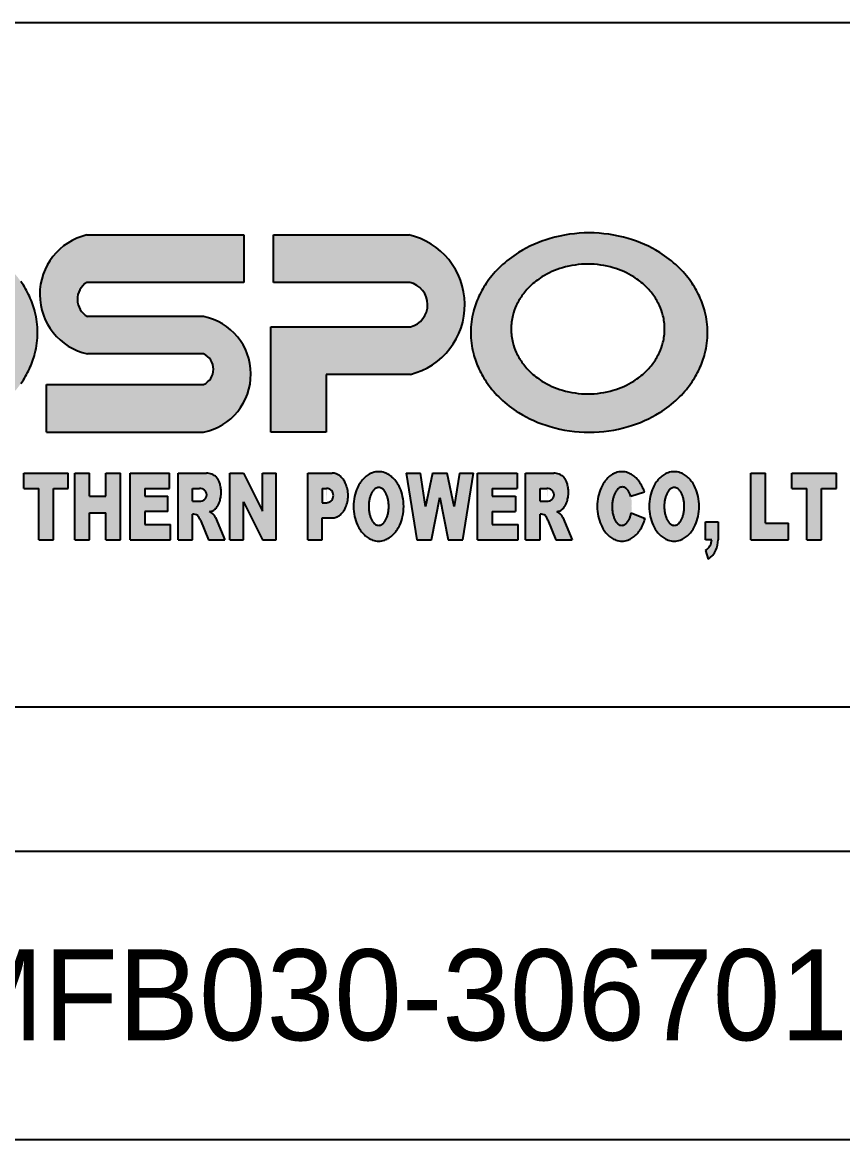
# Model space of a CAD drawing. Header units: millimetres. Extents: x 0 to 600, y 0 to 297.
# Drawn here: x 554.46 to 569.8, y 112.72 to 133.61 of the extents above; entities that cross this region are included whole.
import ezdxf

# ---------------------------------------------------------------- set-up
doc = ezdxf.new("R2010")
doc.units = ezdxf.units.MM
doc.layers.add('0_Title Block', color=7, linetype='Continuous')
doc.styles.get("Standard").update_dxf_attribs({"font": 'pnid.shx', "bigfont": 'kosdichs.shx'})

# ---------------------------------------------------------------- blocks, each defined once
blk = doc.blocks.new('SIEMENS AG TEMPLATE(600X297)')
h = blk.add_hatch(color=0)
h.dxf.hatch_style = 1
edge = h.paths.add_edge_path()
edge.add_ellipse((552.5331819507028, 127.8102340653609), major_axis=(-2.21421269825376, 0), ratio=0.841115863022123, start_angle=0, end_angle=360)
edge = h.paths.add_edge_path(flags=16)
edge.add_ellipse((552.5087797562574, 127.8764724636351), major_axis=(-1.435932868029454, 0), ratio=0.8448573014686536, start_angle=0, end_angle=360)
edge = h.paths.add_edge_path()
edge.add_ellipse((565.0629273930426, 127.8102340653609), major_axis=(-2.21421269825376, 0), ratio=0.841115863022123, start_angle=0, end_angle=360)
edge = h.paths.add_edge_path(flags=16)
edge.add_ellipse((565.0385251985972, 127.8764724636349), major_axis=(-1.435932868029454, 0), ratio=0.8448573014686538, start_angle=0, end_angle=360)
h = blk.add_hatch(color=0)
h.dxf.hatch_style = 1
h.paths.add_polyline_path([(555.667050014421, 129.6336245397169, 0.3496945413408393), (554.78778692171, 128.5175684212227, 0.3518776158636577), (555.6879955078948, 127.4094054724983), (557.8517926009263, 127.4098127417835, -0.6426800736792556), (557.8517927526955, 126.8374232393746), (554.9133806891059, 126.8374232393746), (554.9133806891059, 125.9478245714079), (557.8517926013155, 125.9478246408528, 0.3582653824343525), (558.7355624500851, 127.0387007457557, 0.3575066435234025), (557.8517926008371, 128.108790775776), (555.6805083877207, 128.1087907757758, -0.5729572859767973), (555.6670493876172, 128.746269006429), (558.6054619261504, 128.746269006429), (558.6054619261504, 129.6336245397167)])
h = blk.add_hatch(color=0)
h.dxf.hatch_style = 1
h.paths.add_polyline_path([(559.1572547547676, 129.6358676050488), (559.1572547547676, 128.746269006429), (561.7098602195638, 128.746269006429, -0.7909739471261575), (561.718831812248, 127.9181304655656), (559.1123931546681, 127.9181304655656), (559.1123931546681, 125.9478246407548), (560.1442019175665, 125.9478246407548), (560.1442019175665, 127.0280832544399), (561.718831812248, 127.0280832544399, 0.7930416860825283), (561.6872598893351, 129.6358676050488)])
h = blk.add_hatch(color=0)
h.dxf.hatch_style = 1
h.paths.add_polyline_path([(554.4871992200005, 125.1833889269001), (554.4871992200005, 124.8971741483224), (554.769825098534, 124.8971741483224), (554.769825098534, 123.9384892238388), (555.0434787063932, 123.9384892238388), (555.0434787063932, 124.8971741483224), (555.3216184804314, 124.8971741483224), (555.3216184804314, 125.1833889269001)])
h = blk.add_hatch(color=0)
h.dxf.hatch_style = 1
h.paths.add_polyline_path([(556.2995936660191, 125.1833889269001), (556.025940037598, 125.1833889269001), (556.025940037598, 124.7513750840001), (555.7163974087289, 124.7513750840001), (555.7163974087289, 125.1833889269001), (555.4427437803079, 125.1833889269001), (555.4427437803079, 123.9384892238388), (555.7163974087289, 123.9384892238388), (555.7163974087289, 124.4395893926028), (556.025940037598, 124.4395893926028), (556.025940037598, 123.9384892238388), (556.2995936660191, 123.9384892238388)])
h = blk.add_hatch(color=0)
h.dxf.hatch_style = 1
h.paths.add_polyline_path([(557.1833600833706, 124.465608917928), (557.1833600833706, 124.7513750840001), (556.7526920779874, 124.7513750840001), (556.7526920779874, 124.8971741483224), (557.2147629587635, 124.8971741483224), (557.2147629587635, 125.1833889269001), (556.4790384495664, 125.1833889269001), (556.4790384495664, 123.9384892238388), (557.2327074589884, 123.9384892238388), (557.2327074589884, 124.2242553899109), (556.7526920779874, 124.2242553899109), (556.7526920779874, 124.465608917928)])
h = blk.add_hatch(color=0)
h.dxf.hatch_style = 1
edge = h.paths.add_edge_path()
edge.add_ellipse((557.9594596433053, 124.8244990415749), major_axis=(0, -0.3588898853252687), ratio=0.6132967604338874, start_angle=0, end_angle=142.3029252147993)
edge.add_arc((557.9353258781666, 124.9466438261077), 0.2266766602936847, 45.55459362489043, 71.38991777241166)
edge.add_arc((557.8583065024959, 124.7119098269304), 0.4737197236715838, 71.62184163688094, 84.42515641064037)
edge.add_line((557.9043264426, 125.1833889269001), (557.3762633860151, 125.1833889269001))
edge.add_line((557.3762633860151, 125.1833889269001), (557.3762633860151, 123.9384892238388))
edge.add_line((557.3762633860151, 123.9384892238388), (557.645430889379, 123.9384892238388))
edge.add_line((557.645430889379, 123.9384892238388), (557.645430889379, 124.4149159431158))
edge.add_arc((557.662248193792, 124.2785162551952), 0.1374325165039212, 53.43283243331689, 97.02877050566372, ccw=False)
edge.add_arc((557.4611061202158, 124.1722474284547), 0.356422268533309, 21.17067207494631, 37.4337428879935, ccw=False)
edge.add_line((557.7934730162306, 124.3009683666889), (557.9415152404144, 123.938489223839))
edge.add_line((557.9415152404144, 123.9384892238388), (558.251057872867, 123.9384892238388))
edge.add_line((558.251057872867, 123.9384892238388), (558.0760988947623, 124.3516615798253))
edge.add_arc((557.8562034272054, 124.24324277404), 0.2451706632128834, 26.24546468971988, 65.09211921605352)
edge = h.paths.add_edge_path(flags=16)
edge.add_ellipse((557.7755284879677, 124.776721854121), major_axis=(0.1345884339938343, -1.044300745300047e-08), ratio=0.8949688630835257, start_angle=269.9999999891105, end_angle=450.000004967423, ccw=False)
edge.add_line((557.7755284785962, 124.6562693963654), (557.6454308893808, 124.6562693963654))
edge.add_line((557.645430889379, 124.6562693963654), (557.645430889379, 124.8971743118766))
edge.add_line((557.645430889379, 124.8971743118766), (557.7755284856448, 124.8971743118766))
h = blk.add_hatch(color=0)
h.dxf.hatch_style = 1
h.paths.add_polyline_path([(558.9508932021909, 123.9384892238388), (559.2066023303869, 123.9384892238388), (559.2066023303869, 125.1833889269001), (558.9508932021909, 125.1833889269001), (558.9508932021909, 124.4709922679954), (558.6009754478182, 125.1833889269001), (558.3452663196204, 125.1833889269001), (558.3452663196204, 123.9384892238388), (558.6009754478182, 123.9384892238388), (558.6009754478182, 124.6432594701487)])
h = blk.add_hatch(color=0)
h.dxf.hatch_style = 1
edge = h.paths.add_edge_path()
edge.add_line((559.7987705798405, 123.9384892238388), (560.0679380832062, 123.9384892238388))
edge.add_line((560.0679380832062, 123.9384892238388), (560.0679380832062, 124.3440349289081))
edge.add_line((560.0679380832062, 124.3440349289083), (560.2563553355612, 124.3440349289083))
edge.add_ellipse((560.2563553355612, 124.7637119279043), major_axis=(0, 0.4196769989959463), ratio=0.7076496235579668, start_angle=180, end_angle=360)
edge.add_line((560.2563553355612, 125.1833889269001), (559.7987705798405, 125.1833889269001))
edge.add_line((559.7987705798405, 125.1833889269001), (559.7987705798405, 123.9384892238388))
edge = h.paths.add_edge_path(flags=16)
edge.add_line((560.0679380645142, 124.6298012740488), (560.0679380645142, 124.897174327391))
edge.add_line((560.0679380645142, 124.897174327391), (560.1639035869794, 124.897174327391))
edge.add_ellipse((560.148688315523, 124.7634878007198), major_axis=(0, 0.1336865266710987), ratio=0.9731775049329179, start_angle=180, end_angle=360, ccw=False)
edge.add_line((560.148688315523, 124.6298012740488), (560.0679380645142, 124.6298012740488))
h = blk.add_hatch(color=0)
h.dxf.hatch_style = 1
edge = h.paths.add_edge_path()
edge.add_ellipse((561.1256310440876, 124.5607149779987), major_axis=(4.177754007248472e-08, -0.6487906575035501), ratio=0.7225752206046496, start_angle=0, end_angle=360)
edge = h.paths.add_edge_path(flags=16)
edge.add_ellipse((561.1271734752754, 124.5606072877454), major_axis=(-0.0002034551817701698, -0.3547454654001653), ratio=0.5291586334321817, start_angle=0, end_angle=359.9999999999999)
h = blk.add_hatch(color=0)
h.dxf.hatch_style = 1
h.paths.add_polyline_path([(561.839957199978, 123.9384892238388), (562.113610828399, 123.9384892238388), (562.2706252053613, 124.7253555586747), (562.4276395823235, 123.9384892238388), (562.7012932107446, 123.9384892238388), (562.8986827132121, 125.1833889269001), (562.6384874599589, 125.1833889269001), (562.5353065836698, 124.5607147691169), (562.4096950821004, 125.1833889269001), (562.1315553286222, 125.1833889269001), (562.0014577019974, 124.5607147691169), (561.907249075819, 125.1833889269001), (561.6380815724551, 125.1833889269001)])
h = blk.add_hatch(color=0)
h.dxf.hatch_style = 1
h.paths.add_polyline_path([(563.7331018502755, 123.9384892238388), (563.7331018502755, 124.2242553899109), (563.2486003442191, 124.2242553899109), (563.2486003442191, 124.465608917928), (563.6837544746577, 124.465608917928), (563.6837544746577, 124.7513750840001), (563.2486003442191, 124.7513750840001), (563.2486003442191, 124.8971741483224), (563.7151573500505, 124.8971741483224), (563.7151573500505, 125.1833889269001), (562.9749467157981, 125.1833889269001), (562.9749467157981, 123.9384892238388)])
h = blk.add_hatch(color=0)
h.dxf.hatch_style = 1
edge = h.paths.add_edge_path()
edge.add_line((563.8721715214033, 123.9384892238388), (564.1458251367403, 123.9384892238388))
edge.add_line((564.1458251367385, 123.9384892238388), (564.1458251367385, 124.4149159431158))
edge.add_arc((564.1626424411515, 124.2785162551952), 0.13743251650381, 53.43283243320161, 97.02877050570447, ccw=False)
edge.add_arc((563.9657870823739, 124.1912775324176), 0.3416799683528626, 18.72545901623738, 35.33627503233282, ccw=False)
edge.add_line((564.2893811516187, 124.3009683666908), (564.4374233758026, 123.9384892238388))
edge.add_line((564.4374233758026, 123.9384892238388), (564.7469660082552, 123.9384892238388))
edge.add_line((564.7469660082552, 123.9384892238388), (564.5720070301486, 124.3516615798264))
edge.add_arc((564.3521115625936, 124.24324277404), 0.2451706632128831, 26.24546469004952, 65.09211921605352)
edge.add_ellipse((564.4553677786935, 124.8244990415749), major_axis=(0, -0.3588898853252687), ratio=0.6132967604338874, start_angle=0, end_angle=142.3029252147993)
edge.add_arc((564.4312340135548, 124.9466438261077), 0.2266766602936848, 45.554593624799, 71.38991777236909)
edge.add_arc((564.3542146378841, 124.7119098269304), 0.4737197236715848, 71.62184163686055, 84.42515641065062)
edge.add_line((564.4002345779882, 125.1833889269001), (563.8721715214033, 125.1833889269001))
edge.add_line((563.8721715214033, 125.1833889269001), (563.8721715214033, 123.9384892238388))
edge = h.paths.add_edge_path(flags=16)
edge.add_line((564.1458251367385, 124.8971743118766), (564.287176730757, 124.8971743118766))
edge.add_ellipse((564.2714366233558, 124.776721854121), major_axis=(0.1345884339938343, -1.044300745300047e-08), ratio=0.8949688630835257, start_angle=269.9999999891105, end_angle=450.000004967423, ccw=False)
edge.add_line((564.2714366139844, 124.6562693963654), (564.1458251367403, 124.6562693963654))
edge.add_line((564.1458251367385, 124.6562693963654), (564.1458251367385, 124.8971743118766))
h = blk.add_hatch(color=0)
h.dxf.hatch_style = 1
edge = h.paths.add_edge_path()
edge.add_ellipse((565.6755933668683, 124.5607149478114), major_axis=(0, 0.6486936831086751), ratio=0.7123663386764326, start_angle=294.3227462948587, end_angle=609.5000119400921)
edge.add_line((566.1084366854611, 124.3335377584333), (565.850774842369, 124.4413740112827))
edge.add_ellipse((565.6778365686187, 124.5647524771844), major_axis=(0.006729187584198881, 0.3588900044861243), ratio=0.5180064826657497, start_angle=301.0363272746398, end_angle=610.4502495761515, ccw=False)
edge.add_line((565.8405989732346, 124.7468027600689), (566.0966841687696, 124.8278964053216))
h = blk.add_hatch(color=0)
h.dxf.hatch_style = 1
edge = h.paths.add_edge_path()
edge.add_ellipse((566.6525362645625, 124.5607149779987), major_axis=(4.177754007248472e-08, -0.6487906575035501), ratio=0.7225752206046496, start_angle=0, end_angle=360)
edge = h.paths.add_edge_path(flags=16)
edge.add_ellipse((566.6540786957485, 124.5606072877454), major_axis=(-0.0002034551817701698, -0.3547454654001653), ratio=0.5291586334321817, start_angle=0, end_angle=359.9999999999999)
h = blk.add_hatch(color=0)
h.dxf.hatch_style = 1
h.paths.add_polyline_path([(568.7934501097789, 123.9384892238388), (568.7934501097789, 124.2484804652138), (568.3582959793384, 124.2484804652138), (568.3582959793384, 125.1833889269001), (568.0891284759746, 125.1833889269001), (568.0891284759746, 123.9384892238388)])
h = blk.add_hatch(color=0)
h.dxf.hatch_style = 1
h.paths.add_polyline_path([(569.4080491733002, 124.8971741483224), (569.6906750518338, 124.8971741483224), (569.6906750518338, 125.1833889269001), (568.8562557914029, 125.1833889269001), (568.8562557914029, 124.8971741483224), (569.1343955448792, 124.8971741483224), (569.1343955448792, 123.9384892238388), (569.4080491733002, 123.9384892238388)])
h = blk.add_hatch(color=0)
h.dxf.hatch_style = 1
h.paths.add_polyline_path([(567.2367649022381, 123.9384894341229), (567.3556472162254, 123.9384894341229, -0.2520840447140835), (567.2367649022381, 123.734819356577), (567.2905984029112, 123.5755619170861, 0.126842315807427), (567.4341544047056, 123.7402027066444, 0.09120276883106768), (567.4745295302109, 123.9384892238388), (567.4745295302109, 124.2749488133286), (567.2367649022381, 124.2749488133286)])
at = {"color": 0}
for p, q in [((509.3414203689408, 133.6084668209623), (594.4513364256491, 133.6084668209623)), ((555.667050014421, 129.6336245397169), (558.6054619261504, 129.6336245397167)), ((558.6054619261504, 129.6358676050488), (558.6054619261504, 128.746269006429)), ((559.1572547547676, 128.746269006429), (559.1572547547676, 129.6358676050488)), ((559.1572547547676, 129.6358676050488), (561.6872598893351, 129.6358676050488)), ((558.6054619261504, 128.746269006429), (555.6670493876172, 128.746269006429)), ((561.7098602195638, 128.746269006429), (559.1572547547676, 128.746269006429)), ((557.8517926008371, 128.108790775776), (555.6805080736958, 128.1087907757758)), ((559.1123931546681, 125.9478246407548), (559.1123931546681, 127.9181304655656)), ((559.1123931546681, 127.9181304655656), (561.718831812248, 127.9181304655656)), ((557.8517926009263, 127.4098127417835), (555.6805083877189, 127.4094040632747)), ((561.718831812248, 127.0280832544399), (560.1442019175665, 127.0280832544399)), ((560.1442019175665, 127.0280832544399), (560.1442019175665, 125.9478246407548)), ((554.9133806891059, 125.9478246407548), (554.9133806891059, 126.8374232393746)), ((554.9133806891059, 126.8374232393746), (557.8517927526955, 126.8374232393746)), ((554.9133806891059, 125.9478245714079), (557.8517926013155, 125.9478246408528)), ((560.1442019175665, 125.9478246407548), (559.1123931546681, 125.9478246407548)), ((554.4871992200005, 125.1833889269001), (555.3216184804314, 125.1833889269001)), ((554.4871992200005, 124.8971741483224), (554.4871992200005, 125.1833889269001)), ((555.3216184804314, 124.8971741483224), (555.3216184804314, 125.1833889269001)), ((555.4427437803079, 125.1833889269001), (555.7163974087289, 125.1833889269001)), ((555.4427437803079, 123.9384892238388), (555.4427437803079, 125.1833889269001)), ((555.7163974087289, 124.7513750840001), (555.7163974087289, 125.1833889269001)), ((556.025940037598, 125.1833889269001), (556.2995936660191, 125.1833889269001)), ((556.025940037598, 124.7513750840001), (556.025940037598, 125.1833889269001)), ((556.2995936660191, 123.9384892238388), (556.2995936660191, 125.1833889269001)), ((556.4790384495664, 125.1833889269001), (557.2147629587635, 125.1833889269001)), ((556.4790384495664, 123.9384892238388), (556.4790384495664, 125.1833889269001)), ((557.2147629587635, 124.8971741483224), (557.2147629587635, 125.1833889269001)), ((557.3762633860151, 125.1833889269001), (557.9043264426, 125.1833889269001)), ((557.3762633860151, 123.9384892238388), (557.3762633860151, 125.1833889269001)), ((558.3452663196204, 125.1833889269001), (558.6009754478182, 125.1833889269001)), ((558.3452663196204, 123.9384892238388), (558.3452663196204, 125.1833889269001)), ((558.6009754478182, 125.1833889269001), (558.9508932021909, 124.4709922679954)), ((558.9508932021909, 125.1833889269001), (559.2066023303869, 125.1833889269001)), ((558.9508932021909, 124.4709922679954), (558.9508932021909, 125.1833889269001)), ((559.2066023303869, 123.9384892238388), (559.2066023303869, 125.1833889269001)), ((559.7987705798405, 125.1833889269001), (560.2563553355612, 125.1833889269001)), ((559.7987705798405, 123.9384892238388), (559.7987705798405, 125.1833889269001)), ((561.6380815724551, 125.1833889269001), (561.907249075819, 125.1833889269001)), ((561.6380815724551, 125.1833889269001), (561.839957199978, 123.9384892238388)), ((562.0014577019974, 124.5607147691169), (561.907249075819, 125.1833889269001)), ((562.1315553286222, 125.1833889269001), (562.0014577019974, 124.5607147691169)), ((562.1315553286222, 125.1833889269001), (562.4096950820986, 125.1833889269001)), ((562.5353065836698, 124.5607147691169), (562.4096950821004, 125.1833889269001)), ((562.6384874599589, 125.1833889269001), (562.5353065836698, 124.5607147691169)), ((562.6384874599589, 125.1833889269001), (562.8986827132121, 125.1833889269001)), ((562.7012932107446, 123.9384892238388), (562.8986827132121, 125.1833889269001)), ((562.9749467157981, 125.1833889269001), (563.7151573500505, 125.1833889269001)), ((562.9749467157981, 123.9384892238388), (562.9749467157981, 125.1833889269001)), ((563.7151573500505, 125.1833889269001), (563.7151573500505, 124.8971741483224)), ((563.8721715214033, 123.9384892238388), (563.8721715214033, 125.1833889269001)), ((563.8721715214033, 125.1833889269001), (564.4002345779882, 125.1833889269001)), ((568.0891284759746, 123.9384892238388), (568.0891284759746, 125.1833889269001)), ((568.0891284759746, 125.1833889269001), (568.3582959793384, 125.1833889269001)), ((568.3582959793384, 124.2484804652138), (568.3582959793384, 125.1833889269001)), ((568.8562557914029, 125.1833889269001), (569.6906750518338, 125.1833889269001)), ((568.8562557914029, 124.8971741483224), (568.8562557914029, 125.1833889269001)), ((569.6906750518338, 124.8971741483224), (569.6906750518338, 125.1833889269001)), ((554.4871992200005, 124.8971741483224), (554.769825098534, 124.8971741483224)), ((554.769825098534, 123.9384892238388), (554.769825098534, 124.8971741483224)), ((555.0434787063932, 123.9384892238388), (555.0434787063932, 124.8971741483224)), ((555.0434787063932, 124.8971741483224), (555.3216184804314, 124.8971741483224)), ((556.7526920779874, 124.8971741483224), (557.2147629587635, 124.8971741483224)), ((556.7526920779874, 124.8971741483224), (556.7526920779874, 124.7513750840001)), ((557.645430889379, 124.6562693963654), (557.645430889379, 124.8971743118766)), ((557.645430870687, 124.8971743118766), (557.7755284973136, 124.8971743118766)), ((560.0679380645142, 124.897174327391), (560.148688315523, 124.897174327391)), ((560.0679380645142, 124.897174327391), (560.0679380645142, 124.6298012740488)), ((563.2486003442191, 124.8971741483224), (563.2486003442191, 124.7513750840001)), ((563.2486003442191, 124.8971741483224), (563.7151573500505, 124.8971741483224)), ((564.1458251367385, 124.6562693963654), (564.1458251367385, 124.8971743118766)), ((564.1458251180466, 124.8971743118766), (564.2714366327018, 124.8971743118766)), ((568.8562557914029, 124.8971741483224), (569.1343955448792, 124.8971741483224)), ((569.1343955448792, 123.9384892238388), (569.1343955448792, 124.8971741483224)), ((569.4080491733002, 123.9384892238388), (569.4080491733002, 124.8971741483224)), ((569.4080491733002, 124.8971741483224), (569.6906750518338, 124.8971741483224)), ((555.7163974087289, 124.7513750840001), (556.025940037598, 124.7513750840001)), ((556.7526920779874, 124.7513750840001), (557.1833600833706, 124.7513750840001)), ((557.1833600833706, 124.465608917928), (557.1833600833706, 124.7513750840001)), ((562.113610828399, 123.9384892238388), (562.2706252053613, 124.7253555586747)), ((562.2706252053613, 124.7253555586747), (562.4276395823235, 123.9384892238388)), ((563.2486003442191, 124.7513750840001), (563.6837544746577, 124.7513750840001)), ((563.6837544746577, 124.7513750840001), (563.6837544746577, 124.465608917928)), ((566.0966841687696, 124.8278964053218), (565.8405989732346, 124.7468027600689)), ((557.6454308519951, 124.6562693963654), (557.7755284786217, 124.6562693963654)), ((557.7755284785959, 124.6562693963653), (557.7755286014367, 124.6562693963654)), ((558.6009754478182, 123.9384892238388), (558.6009754478182, 124.6432594701487)), ((558.6009754478182, 124.6432594701487), (558.9508932021909, 123.9384892238388)), ((560.0679380645142, 124.6298012740488), (560.148688315523, 124.6298012740488)), ((564.1458250993546, 124.6562693963654), (564.2714366140099, 124.6562693963654)), ((564.2714366139841, 124.6562693963653), (564.2714367368249, 124.6562693963654)), ((555.7163974087289, 123.9384892238388), (555.7163974087289, 124.4395893926028)), ((555.7163974087289, 124.4395893926028), (556.025940037598, 124.4395893926028)), ((556.025940037598, 123.9384892238388), (556.025940037598, 124.4395893926028)), ((557.1833600833706, 124.465608917928), (556.7526920779874, 124.465608917928)), ((556.7526920779874, 124.465608917928), (556.7526920779874, 124.2242553899109)), ((557.645430889379, 123.9384892238388), (557.645430889379, 124.4149159431161)), ((557.7934730162306, 124.3009683666878), (557.9415151430803, 123.9384894621608)), ((558.0760988947623, 124.351661579826), (558.2510577719495, 123.9384894621608)), ((560.0679380832062, 123.9384892238388), (560.0679380832062, 124.3440349289083)), ((560.0679380832062, 124.3440349289083), (560.2563553355612, 124.3440349289083)), ((563.2486003442191, 124.465608917928), (563.2486003442191, 124.2242553899109)), ((563.2486003442191, 124.465608917928), (563.6837544746577, 124.465608917928)), ((564.1458251367385, 123.9384892238388), (564.1458251367385, 124.4149159431161)), ((564.2893811516187, 124.3009683666878), (564.4374232784685, 123.9384894621608)), ((564.5720070301504, 124.351661579826), (564.7469659073377, 123.9384894621608)), ((565.850774842369, 124.4413740112825), (566.1084366854611, 124.3335377584333)), ((567.2367649022381, 124.2749488133286), (567.4745295302109, 124.2749488133286)), ((567.2367649022381, 123.9384894341229), (567.2367649022381, 124.2749488133286)), ((567.4745295302109, 124.2749488133286), (567.4745295302109, 123.9384894341229)), ((556.7526920779874, 124.2242553899109), (557.2327074589884, 124.2242553899109)), ((557.2327074589884, 123.9384892238388), (557.2327074589884, 124.2242553899109)), ((563.2486003442191, 124.2242553899109), (563.7331018502755, 124.2242553899109)), ((563.7331018502755, 123.9384892238388), (563.7331018502755, 124.2242553899109)), ((568.3582959793384, 124.2484804652138), (568.7934501097789, 124.2484804652138)), ((568.7934501097789, 123.9384892238388), (568.7934501097789, 124.2484804652138)), ((554.769825098534, 123.9384892238388), (555.0434787063932, 123.9384892238388)), ((555.4427437803079, 123.9384892238388), (555.7163974087289, 123.9384892238388)), ((556.025940037598, 123.9384892238388), (556.2995936660191, 123.9384892238388)), ((556.4790384495664, 123.9384892238388), (557.2327074589884, 123.9384892238388)), ((557.3762633860151, 123.9384892238388), (557.645430889379, 123.9384892238388)), ((557.9415152404144, 123.9384892238388), (558.251057872867, 123.9384892238388)), ((558.3452663196204, 123.9384892238388), (558.6009754478182, 123.9384892238388)), ((558.9508932021909, 123.9384892238388), (559.2066023303869, 123.9384892238388)), ((559.7987705798405, 123.9384892238388), (560.0679380832062, 123.9384892238388)), ((561.839957199978, 123.9384892238388), (562.113610828399, 123.9384892238388)), ((562.4276395823235, 123.9384892238388), (562.7012932107446, 123.9384892238388)), ((562.9749467157981, 123.9384892238388), (563.7331018502755, 123.9384892238388)), ((563.8721715214033, 123.9384892238388), (564.1458251367385, 123.9384892238388)), ((564.4374233758026, 123.9384892238388), (564.7469660082552, 123.9384892238388)), ((567.3556472162254, 123.9384894341229), (567.2367649022381, 123.9384894341229)), ((568.0891284759746, 123.9384892238388), (568.7934501097789, 123.9384892238388)), ((569.1343955448792, 123.9384892238388), (569.4080491733002, 123.9384892238388)), ((567.2367649022381, 123.734819356577), (567.2905984029112, 123.5755619170861)), ((509.3414203689408, 120.8151750946677), (594.4513364256491, 120.8151750946677)), ((509.3414203689408, 118.1151750946676), (594.4513364256491, 118.1151750946676)), ((509.3414203689408, 112.7236920988125), (594.4513364256491, 112.7236920988125))]:
    blk.add_line(p, q, dxfattribs=at)
for centre, radius, start, end in [((555.927728067118, 128.523871192006), 1.139958569384705, 103.218974136534, 180.3167869558766), ((561.397983276346, 128.3282820982456), 1.339201559297235, 283.8618686911224, 77.52540058972954), ((564.9986736509633, 127.2817178013422), 2.381735413854817, 106.231601781317, 121.7969707291063), ((565.0606953709929, 127.0773478728201), 2.5952965753124, 89.95076606702442, 106.2851133308893), ((565.0651593304174, 127.0773472181536), 2.595297233171981, 73.71497513655855, 90.04931589614915), ((565.1271804401996, 127.2817162181907), 2.381737137508513, 58.20313431318956, 73.76848675202082), ((564.8643155607367, 127.5032580908698), 2.122650549352839, 121.8654854909842, 133.4629001228784), ((565.2615378958974, 127.5032563615045), 2.122652726946127, 46.53722141180992, 58.13461996531463), ((565.0370910844266, 127.4136927240377), 1.675938720103827, 89.95101382524366, 106.4236470950532), ((565.0399592583739, 127.4136923072236), 1.675939138988126, 73.57644204645807, 90.0490688791765), ((564.7228423631005, 127.6533533942547), 1.916391214621512, 133.4797684673185, 144.658443965372), ((564.9973393710638, 127.5435606071846), 1.540131140847059, 106.3711464423394, 122.0280330429853), ((565.0797105815308, 127.5435596032955), 1.54013223537564, 57.97207242943778, 73.6289427732711), ((565.4030107995845, 127.6533519838542), 1.91639336170807, 35.34169359989706, 46.52035322823359), ((553.0019130283258, 127.7455954877803), 1.758095099916831, 24.97234259312266, 35.31470407534435), ((555.8606195364871, 128.4314746349236), 0.3695468831758457, 121.5877663820477, 240.83123183872), ((561.6163585526941, 128.3311381942808), 0.425530437104171, 283.9345290147809, 77.3068861794063), ((564.5941947433397, 127.7455964005537), 1.758093284536064, 144.6854336426807, 155.0278080165643), ((564.8217424900527, 127.7782191580547), 1.245436066931619, 133.7363444698239, 144.9006071587281), ((564.9115982362854, 127.6837174376605), 1.375837288018881, 122.0963123404499, 133.7192893979145), ((565.1654513146963, 127.6837163466426), 1.375838666374175, 46.28083220199397, 57.90379354038528), ((565.2553068782527, 127.7782182720724), 1.245437422564939, 35.09953000630308, 46.26377728764145), ((565.5316584706661, 127.7455954877806), 1.758095099916293, 24.9723425931201, 35.31470407534498), ((553.1010688241778, 127.7922241980414), 1.648523520055985, 14.34879697396198, 24.95816900454091), ((555.927728067117, 128.5238711920071), 1.139958569383684, 180.3167869559325, 257.4145997753011), ((564.4950421592529, 127.7922235117956), 1.648525292373152, 155.041988347476, 165.6505838153923), ((564.7403441035841, 127.8360736048643), 1.145573517561772, 144.9271229659547, 155.2239258109193), ((565.3367053006235, 127.8360730334221), 1.145574661691237, 24.77622393771868, 35.07301434413163), ((565.6308142665174, 127.7922241980413), 1.648523520056226, 14.3487969739629, 24.95816900454027), ((564.6777910914352, 127.8652320870614), 1.076558849950338, 155.2377761931246, 165.7738110780607), ((565.3992603384564, 127.865232515478), 1.076557735131628, 14.22557431094733, 24.76238000586823), ((553.1560176642553, 127.807211163201), 1.591574930798024, 7.376863701434467, 14.31633288718397), ((557.6410177987633, 127.0347247699217), 1.0945518727411, 0.2081282225169993, 78.89735821635044), ((564.4400928229279, 127.8072109828259), 1.59157608709365, 165.6830389377809, 172.6232975270216), ((564.6431878577506, 127.8745872948854), 1.040717895721231, 165.8048919571348, 172.6881781015814), ((565.433863259161, 127.8745874074203), 1.040717168052423, 7.311981843792328, 14.19448486665959), ((565.6857631065952, 127.807211163201), 1.591574930797908, 7.376863701433979, 14.31633288718399), ((553.1775723287958, 127.810142395388), 1.569822322494111, 0.003131344678529337, 7.371773786976572), ((564.4185370047657, 127.8101423899658), 1.569822312653613, 172.6283906022545, 179.9966540077928), ((564.6296263045224, 127.8764153122976), 1.027033975544794, 172.6930418582111, 179.9968116630026), ((564.6296263544157, 127.8765296170221), 1.027034025438196, 180.0031884512024, 187.3070453562329), ((565.4474240862463, 127.8764153156766), 1.027033981758296, 0.002975576624433025, 7.307121102519581), ((565.4474241270917, 127.8765296172013), 1.02703394133727, 352.6932538492235, 359.9965989666853), ((565.7073177711354, 127.810142395388), 1.569822322494339, 0.003131344679047555, 7.371773786976021), ((553.1560174637202, 127.8132569686238), 1.591575127888371, 345.683247484577, 352.623510873386), ((553.1775723937278, 127.8103257443299), 1.569822258248873, 352.6286044487708, 359.9964394276172), ((564.4185370840381, 127.8103257440412), 1.569822391926273, 180.0033461119447, 187.371697372093), ((564.440092202485, 127.8132570499254), 1.591575459655875, 187.3767888638139, 194.3166211905316), ((564.643187467255, 127.8783575712676), 1.040717500900374, 187.3119076022946, 194.1947708755886), ((564.677790063686, 127.8877124585643), 1.076557755326839, 194.2258547899291, 204.7621296321239), ((565.3992602985612, 127.887712490183), 1.076557798739821, 335.2379712204863, 345.7740181559072), ((565.4338631328244, 127.8783575205643), 1.040717292260714, 345.8050988764244, 352.6883896165193), ((565.6857629060601, 127.8132569686238), 1.591575127888371, 345.683247484577, 352.623510873386), ((565.7073178360672, 127.8103257443299), 1.569822258249328, 352.6286044487719, 359.9964394276162), ((553.1010687600468, 127.8282440584862), 1.648523622505986, 335.042184505781, 345.6507925240276), ((557.7211012621813, 127.123617955926), 0.314623078420857, 294.5438906733653, 65.456109308791), ((564.4950405279832, 127.8282440077701), 1.648523553111565, 194.3490794933769, 204.9579170058798), ((564.740344462071, 127.9168714898985), 1.145573911275766, 204.7759815828003, 215.0730617030643), ((565.3367075857755, 127.9168705787981), 1.145572028718723, 324.9273016435858, 335.2241206746892), ((565.6308142023865, 127.8282440584862), 1.648523622506095, 335.0421845057822, 345.6507925240281), ((564.8217430812169, 127.9747263210515), 1.245436873716905, 215.0995710059342, 226.2636341831899), ((565.2553092460159, 127.9747246163087), 1.245434302875161, 313.736502909367, 324.9007856478106), ((553.0019166461193, 127.874870542406), 1.758090922225576, 324.685612851183, 335.0280040006886), ((557.6301626090723, 127.030807218195), 1.105428024019957, 281.5657586396407, 0.4091353289715027), ((564.5941953103212, 127.8748719973787), 1.758093908170915, 204.9720989540898, 215.3147516953312), ((564.9115987385346, 128.0692280811786), 1.37583806193075, 226.280695088065, 237.9038303901718), ((565.165451163011, 128.0692285895981), 1.375838766185755, 302.0959211870971, 313.7194382884487), ((565.5316620884594, 127.8748705424059), 1.7580909222253, 324.6856128511829, 335.02800400069), ((564.7228432964816, 127.9671156154854), 1.916392493713882, 215.3417346386814, 226.5202101012801), ((564.9973401830487, 128.2093860932034), 1.540133084810396, 237.9721079697375, 253.6290607718929), ((565.0797094244571, 128.2093879366243), 1.54013508391376, 286.3708250398029, 302.0276530749617), ((565.403014535472, 127.967112901159), 1.91638842068049, 313.4799268263826, 324.6586229752659), ((564.8643163492054, 128.1172109767703), 2.122651770576095, 226.5370844322184, 238.1346567439177), ((565.0370912096005, 128.3392531624307), 1.675939684066404, 253.5765580435516, 270.0491764999411), ((565.0399592733469, 128.3392528712447), 1.675939385328011, 269.9511252488971, 286.4233288835313), ((565.2615376595709, 128.1172117808613), 2.122652879837269, 301.8650956507731, 313.4630487308722), ((564.9986749198729, 128.3387531250538), 2.381738474323344, 238.2031697358213, 253.768603887237), ((565.1271786316545, 128.338756032737), 2.381741623370868, 286.2312828367742, 301.7965923106434), ((565.060695565849, 128.5431217644506), 2.595298089209374, 253.7150902564863, 270.0494225524004), ((565.0651593536704, 128.5431213076118), 2.595297620719287, 269.9508765478337, 286.2847975629989), ((557.8583065024959, 124.7119098269304), 0.4737197236715713, 72.04744311913045, 84.4251564107125), ((557.9353258781666, 124.9466438261077), 0.2266766602936977, 45.55459362483089, 72.27936698712239), ((557.8717214859771, 124.932062240709), 0.2838153971931477, 36.94853500324863, 38.43061530476725), ((557.8315276916111, 124.9035902369583), 0.3330547200649092, 26.62077385289902, 36.70661535907868), ((560.2562963781472, 124.9717156913874), 0.2116732437235456, 79.6235208448817, 89.98404138861314), ((560.2544372301579, 124.9620241548537), 0.2215411566736017, 70.13536725087025, 79.60201681414385), ((560.2453426457184, 124.9383583342903), 0.2468896767350594, 56.554755485298, 70.01659002440725), ((560.2192708358821, 124.8989665678108), 0.2941278910157908, 44.86754597270239, 56.54612909239549), ((560.1737595214752, 124.8538468563675), 0.358214196012164, 33.77673273325725, 44.84695204991221), ((561.1769256897041, 124.7639809744221), 0.4584993194242113, 122.348953983377, 133.9221713020144), ((561.1407344295775, 124.8209642794908), 0.3909945340952592, 109.2103457418398, 122.3366079139095), ((561.128248306335, 124.8548288112814), 0.3549078752511314, 99.97665549100478, 109.105706350714), ((561.1257113216872, 124.8686147378028), 0.3408909067561767, 90.01321044200806, 99.95812467705929), ((561.1255507189254, 124.868614779189), 0.3408908661725354, 80.04239172070145, 89.98621687635763), ((561.1230137440932, 124.8548286881816), 0.354907993971876, 70.89375293082543, 80.02384667054476), ((561.1105275139028, 124.8209642209696), 0.3909946331395513, 57.66383071257984, 70.7891455645126), ((561.0743379347872, 124.7639829531347), 0.4584967972929722, 46.07817078599486, 57.65146131413842), ((564.3542146378841, 124.7119098269304), 0.4737197236715713, 72.04744311913045, 84.4251564107125), ((564.4312340135548, 124.9466438261077), 0.2266766602936977, 45.55459362483089, 72.27936698712239), ((564.3676296213656, 124.9320622407092), 0.2838153971927214, 36.94853500324875, 38.4306153047696), ((564.3274358269994, 124.9035902369585), 0.3330547200647502, 26.62077385288812, 36.70661535907273), ((565.7309455776655, 124.7679996909225), 0.4557396907808139, 123.1000057499996, 134.7470440953321), ((565.6919862131906, 124.8276409588191), 0.3845013048316238, 109.7346799023192, 123.0900563897433), ((565.678443886328, 124.863347814508), 0.3463195604856316, 100.26188573581, 109.6205283257785), ((565.6756809501567, 124.8779423522962), 0.3314662909993031, 90.01566546272143, 100.2413580014795), ((565.6755058208603, 124.8779426559005), 0.3314659857766998, 79.75857013553188, 89.98539338257217), ((565.6727428086391, 124.8633476682686), 0.3463197116081191, 70.37940793561263, 79.73804634304226), ((565.6592004060599, 124.8276407280508), 0.3845015618524247, 56.90988939873375, 70.26525636654972), ((565.6202409368503, 124.7679994202036), 0.455740038527942, 45.25291207764624, 56.89994023047792), ((566.7038309101787, 124.7639809744226), 0.4584993194236446, 122.3489539833714, 133.9221713020231), ((566.6676396500524, 124.8209642794908), 0.3909945340952458, 109.2103457418405, 122.3366079139106), ((566.6551535268094, 124.8548288112828), 0.354907875249639, 99.97665549097262, 109.1057063507205), ((566.6526165421621, 124.8686147378015), 0.3408909067574842, 90.01321044202712, 99.95812467704009), ((566.6524559394003, 124.868614779189), 0.3408908661725354, 80.04239172070145, 89.98621687635763), ((566.6499189645681, 124.8548286881815), 0.3549079939718894, 70.89375293082618, 80.02384667054517), ((566.6374327343776, 124.8209642209696), 0.3909946331395513, 57.66383071257984, 70.7891455645126), ((566.6012431552621, 124.7639829531347), 0.4584967972929415, 46.07817078599117, 57.65146131413557), ((557.7756383826335, 124.7484110446807), 0.1487633077884707, 71.67725527276167, 90.04232652709152), ((557.7511861643521, 124.8629585030542), 0.4230859134605047, 18.2201907549299, 26.66475200905169), ((557.6649862593199, 124.8348001029326), 0.513768240004678, 8.761086962957338, 18.19727290011669), ((557.6040893965142, 124.8248111492574), 0.5754763350104131, 359.9690063180309, 8.82051770222369), ((560.1486877553451, 124.7705360856324), 0.1266382417597349, 84.48362543829062, 89.99974655499368), ((560.1486696875131, 124.7703583990123), 0.1268168423394079, 79.21475233257912, 84.48321741764286), ((560.1485746739698, 124.7698928790749), 0.1272919189670644, 70.86438042300176, 79.21195119871632), ((560.1103225466072, 124.8113093781727), 0.4345927287301081, 23.6888421594595, 33.78850445168453), ((560.0321894854826, 124.7775122773745), 0.519721195364225, 11.59955980189042, 23.64010455254683), ((561.4471080758677, 124.5822039454473), 0.7879623571222716, 155.4659396649765, 167.9174670722166), ((561.332354736909, 124.6339127164946), 0.6620986053159551, 145.0917316966517, 155.4132148742096), ((561.2411317945206, 124.697650317328), 0.5508147259735382, 133.9465389130189, 145.0985578629456), ((561.1647438379914, 124.7480763669407), 0.1777569420426652, 123.4365871851598, 140.1219488452886), ((561.1344499132016, 124.7925071866979), 0.1239897934237748, 108.3562037250864, 123.0677485334093), ((561.127545549691, 124.8127517352602), 0.1026011543564625, 90.0936367573738, 108.2570473156817), ((561.127090600346, 124.8127520561973), 0.1026010985684635, 71.67815265786109, 89.83957809443115), ((561.1201630518657, 124.7925152250004), 0.1239899292231346, 56.86566720656865, 71.57888281936607), ((561.0898178632328, 124.7481192059471), 0.1777572471261069, 39.81286093272966, 56.49700001412138), ((561.0101324090228, 124.6976521135235), 0.5508119322353152, 34.90171163208462, 46.05380227298793), ((560.9189073842209, 124.6339126188254), 0.6620986034013011, 24.58654688501309, 34.90852380515478), ((560.8041520291819, 124.5822032632075), 0.7879644345326009, 12.08236502449207, 24.53383794636696), ((564.2715465180215, 124.7484110446799), 0.1487633077891944, 71.67725527280787, 90.0423265270475), ((564.2470942997405, 124.8629585030543), 0.4230859134602576, 18.22019075492673, 26.66475200905347), ((564.160894394708, 124.8348001029326), 0.5137682400047947, 8.76108696295854, 18.19727290011574), ((564.0999975319025, 124.8248111492574), 0.5754763350101856, 359.9690063180295, 8.820517702225764), ((566.0140536459872, 124.582104204447), 0.7983250875374008, 156.0781197832766, 168.2490907137453), ((565.8951781746845, 124.6341982914362), 0.6685377049533676, 145.856961336474, 156.0280918057072), ((565.7993075224824, 124.6993313310871), 0.5526348010098755, 134.7689320560102, 145.8671422791452), ((565.7228193411984, 124.7544525871197), 0.1804593293746678, 123.5632382070708, 140.3124416679932), ((565.690251165858, 124.8020621431927), 0.1227845963827923, 108.0829141856588, 123.1819906028186), ((565.6829488582471, 124.8238321484674), 0.09982343327304713, 89.07287330682846, 107.977086506875), ((565.682440062749, 124.8238421563318), 0.09982295654412832, 69.87441588530632, 88.78078195145699), ((565.6743265732654, 124.8023605196886), 0.1227848301696586, 54.6695760702682, 69.7686268768735), ((565.6399963979889, 124.756005235868), 0.1804597140328748, 37.53916192842063, 54.28833017136355), ((565.5518789156499, 124.6993310871512), 0.5526351836685016, 34.13282377513057, 45.23102423722429), ((565.4560082506704, 124.6341981214861), 0.668538056603692, 23.97188199347728, 34.14300473454797), ((565.3690638149368, 124.5942609998069), 0.7642099724687775, 17.80157526204962, 24.05943944065996), ((566.974013296343, 124.5822039454472), 0.7879623571226232, 155.4659396649802, 167.9174670722147), ((566.8592599573841, 124.6339127164945), 0.6620986053161985, 145.0917316966559, 155.41321487421), ((566.7680370149955, 124.6976503173281), 0.5508147259734972, 133.9465389130231, 145.0985578629504), ((566.6916490584647, 124.7480763669405), 0.1777569420429446, 123.4365871851882, 140.1219488452899), ((566.6613551336742, 124.7925071866988), 0.1239897934227819, 108.3562037250172, 123.067748533459), ((566.654450770164, 124.812751735261), 0.1026011543556949, 90.09363675731105, 108.2570473157556), ((566.6539958208191, 124.8127520561973), 0.1026010985684365, 71.6781526578561, 89.8395780944311), ((566.6470682723387, 124.7925152250004), 0.1239899292231465, 56.86566720657223, 71.57888281936815), ((566.6167230837059, 124.7481192059471), 0.1777572471261069, 39.81286093272966, 56.49700001412138), ((566.5370376294983, 124.697652113524), 0.5508119322345806, 34.90171163207845, 46.05380227299665), ((566.4458126046954, 124.6339126188252), 0.6620986034016881, 24.58654688501534, 34.90852380515101), ((566.3310572496569, 124.5822032632075), 0.7879644345324838, 12.08236502449178, 24.53383794636851), ((557.7785846300317, 124.757023150843), 0.1396616477550094, 54.88725638891034, 71.71396946754359), ((557.7785847054964, 124.7964204307104), 0.1396615030318709, 288.2864816535049, 305.1127082440274), ((557.7845814619639, 124.7876604625451), 0.1290464690368125, 305.1718204398215, 317.0516974636161), ((557.784581477501, 124.7657832640893), 0.1290464428356793, 42.94825702726791, 54.82813727274554), ((557.7904888958325, 124.7821146451045), 0.1209438396487029, 317.0679963732187, 327.9722076439848), ((557.7904889148095, 124.771329076017), 0.1209438147130818, 32.02774393340007, 42.93195808738149), ((557.7955855957982, 124.7745614231403), 0.1149086883581488, 22.33561523443839, 32.00907856947311), ((557.7955855777799, 124.7788822914016), 0.1149087089598896, 327.9908729892618, 337.6643341670513), ((557.7993611959766, 124.7761314804876), 0.1108196882018656, 12.71450717160985, 22.32661093068982), ((557.7993611823907, 124.7773122283523), 0.1108197025214223, 337.6733384586106, 347.2854407035302), ((557.8014032325781, 124.776819879394), 0.1087193674429241, 347.3016897392336, 353.4807944771733), ((557.8014032405601, 124.776623826176), 0.1087193593375027, 6.519152864482796, 12.69825815865084), ((557.8021943195888, 124.7767188902132), 0.1079226024304229, 0.001903299561053739, 6.516692728740537), ((557.8021943357497, 124.7767248126316), 0.1079225862352639, 353.4832542067272, 359.9987591055638), ((557.664987248477, 124.8141977573257), 0.5137672271794547, 341.8025706661899, 351.238850463336), ((557.6040892819789, 124.8241869523293), 0.5754764504126217, 351.1794194362291, 0.03115283135542529), ((560.1482625062051, 124.7690064990236), 0.128231652677908, 62.16205404825799, 70.86243277590036), ((560.1475872131932, 124.767749686309), 0.1296583604370877, 51.84565332614176, 62.15752644389565), ((560.146346241746, 124.7661903599769), 0.131651186201929, 39.8546333795851, 51.84020739948075), ((560.1441948661969, 124.7644563158933), 0.1344139953747362, 21.43129257040834, 39.83438019439755), ((560.1441948495676, 124.7625192953291), 0.1344140145850929, 320.1657356078833, 338.5688196906596), ((560.141876375772, 124.7635244594817), 0.1369126650921685, 359.9847144022136, 21.43978040614694), ((560.1418763678116, 124.7634511433384), 0.136912673123185, 338.560331754209, 0.01539604520314738), ((559.9706213994793, 124.7641533671177), 0.5827183734144122, 359.9566252624035, 11.66903223737818), ((559.9706212150517, 124.7632705055488), 0.5827185582880456, 348.331032784031, 0.04343261379323989), ((561.5391302237671, 124.5614085304257), 0.8822995051424419, 167.8478122135041, 180.0450717104052), ((561.5369775581238, 124.568365054161), 0.5970434315839686, 166.2049655668972, 173.4149983416203), ((561.4387164087713, 124.5924336874452), 0.4958774846749596, 159.4685506670944, 166.1985032649041), ((561.3346198380817, 124.6318511510262), 0.3845688092835784, 150.9601385033195, 159.5288543451859), ((561.2368689779591, 124.6865553263598), 0.2725528414092609, 139.9183581138329, 151.03936191155), ((561.017625289099, 124.6866829570343), 0.2725494899136796, 28.8951954130353, 40.01635870598044), ((560.9198118080924, 124.6320903446962), 0.3845656940412944, 20.40560503147647, 28.97442092349966), ((560.815667383494, 124.5927910102591), 0.4958773631428425, 13.73562365174983, 20.46589995000776), ((560.7173770641847, 124.5688348558323), 0.5970449491191632, 6.519183802214716, 13.72917311209599), ((560.7121316903902, 124.561408483922), 0.8822996773471669, 359.9550781047786, 12.15202204343595), ((564.2744927654198, 124.757023150843), 0.139661647755021, 54.88725638891371, 71.71396946754541), ((564.2744928408849, 124.7964204307096), 0.1396615030310083, 288.2864816534745, 305.1127082441008), ((564.2804895973524, 124.7876604625446), 0.1290464690362327, 305.1718204398177, 317.0516974636653), ((564.2804896128883, 124.7657832640883), 0.1290464428369106, 42.94825702733661, 54.82813727270023), ((564.286397050198, 124.7713290760173), 0.1209438147126645, 32.02774393338873, 42.93195808740775), ((564.2863970312203, 124.7821146451048), 0.1209438396491269, 317.06799637324, 327.9722076439678), ((564.2914937131684, 124.7788822914014), 0.1149087089595251, 327.9908729892318, 337.6643341670522), ((564.2914937311866, 124.7745614231404), 0.1149086883578952, 22.33561523442904, 32.00907856948513), ((564.2952693313647, 124.7761314804875), 0.1108196882019828, 12.71450717161124, 22.32661093068108), ((564.295269317779, 124.7773122283523), 0.1108197025213064, 337.6733384586018, 347.2854407035315), ((564.2973113759487, 124.7766238261761), 0.108719359337159, 6.519152864480881, 12.69825815866844), ((564.2973113679667, 124.776819879394), 0.1087193674424617, 347.3016897392247, 353.4807944771907), ((564.2981024711383, 124.7767248126316), 0.1079225862348088, 353.4832542067147, 359.9987591055789), ((564.2981024549766, 124.7767188902132), 0.1079226024307639, 0.001903299576136723, 6.516692728734979), ((564.1608953838657, 124.8141977573255), 0.5137672271788702, 341.8025706661851, 351.238850463342), ((564.0999974173668, 124.8241869523294), 0.5754764504128507, 351.1794194362298, 0.03115283135258325), ((566.1082442894143, 124.5614009612251), 0.8947587324528885, 168.1795015082561, 180.0441763588936), ((566.1111194599584, 124.5643949595816), 0.6187128430024841, 165.7149721567275, 172.6434184256463), ((566.0107890028982, 124.5898947589496), 0.5151926132158318, 159.2137609522925, 165.7099936382089), ((565.9029095554667, 124.6312991561602), 0.3996414706766246, 150.9431157764973, 159.2746784631624), ((565.7999453949027, 124.6889882405493), 0.281618602072635, 140.0836465761372, 151.0287322079749), ((565.5604703783325, 124.6934781421757), 0.2816190678687494, 26.82289225839947, 37.76795663895803), ((565.4554160094439, 124.6396894894758), 0.3996418973479448, 18.57695869390638, 26.9085083679605), ((565.3790220773076, 124.6125207619005), 0.4807128934042554, 16.22077541785889, 18.74569597884436), ((567.0660354442423, 124.5614085304256), 0.8822995051427813, 167.8478122135069, 180.0450717104034), ((567.0638827785968, 124.568365054161), 0.597043431583972, 166.2049655668959, 173.414998341619), ((566.9656216292443, 124.5924336874452), 0.4958774846749596, 159.4685506670944, 166.1985032649041), ((566.8615250585545, 124.6318511510263), 0.3845688092833244, 150.9601385033179, 159.5288543451899), ((566.7637741984325, 124.6865553263596), 0.2725528414096774, 139.9183581138402, 151.0393619115403), ((566.5445305095719, 124.6866829570342), 0.2725494899138135, 28.89519541303683, 40.01635870597652), ((566.446717028565, 124.632090344696), 0.384565694041795, 20.40560503148262, 28.97442092349463), ((566.3425726039676, 124.5927910102592), 0.4958773631422498, 13.73562365174629, 20.46589995001226), ((566.244282284658, 124.5688348558323), 0.5970449491189341, 6.519183802214482, 13.72917311209852), ((566.2390369108649, 124.561408483922), 0.8822996773472804, 359.9550781047794, 12.15202204343529), ((557.7756383962366, 124.8050325801286), 0.1487632242802772, 269.9577128067336, 288.3231856637145), ((557.9558965020874, 124.6162827166622), 0.1511061231971687, 283.7939015090297, 295.7605825857508), ((557.9397962540503, 124.6478437627092), 0.1865295684952223, 296.0012107219347, 311.4997054233557), ((557.8973423762254, 124.6962073689374), 0.2508826847656914, 311.4425450893556, 323.3179588548428), ((557.8315259589019, 124.7454088793443), 0.3330567347193619, 323.2937398813641, 333.3793292007413), ((557.7511864807291, 124.7860394117602), 0.4230855573026612, 333.3353501993099, 341.7796406971339), ((560.1486877553077, 124.7564395170132), 0.1266382429658278, 270.0002534619264, 275.5164978412766), ((560.1486696886482, 124.756617192812), 0.1268168326635941, 275.5169056310712, 280.7847675500761), ((560.148574678345, 124.7570827083963), 0.1272919043566638, 280.7875694101462, 289.1357421703209), ((560.1482624998932, 124.757969116972), 0.1282316685283698, 289.1376892520859, 297.8380665725272), ((560.1475872023645, 124.7592259318222), 0.1296583803067214, 297.8425941732238, 308.1544652089342), ((560.1463462265043, 124.7607852571559), 0.131651208038573, 308.1599111190855, 320.1454824941823), ((560.1737588699688, 124.6735775299625), 0.3582150348918546, 315.153192994673, 326.2233793451772), ((560.1103218713627, 124.7161148448443), 0.4345934963715395, 326.2116075866517, 336.3112440136717), ((560.0321889723367, 124.7499117376771), 0.5197217316736807, 336.3599812707608, 348.4005049863382), ((561.5391299461763, 124.5600214523561), 0.8822992267318068, 179.9549960167333, 192.15226272327), ((561.6001982852365, 124.5601043774877), 0.6607417176857611, 179.9470713891042, 186.5623271623043), ((561.600198725556, 124.5605676062955), 0.6607418924632245, 173.37198926449, 179.9872399785268), ((561.5369678150804, 124.5523793620407), 0.5970428485363809, 186.5193178078163, 193.7293672829971), ((560.717368968402, 124.5528496010498), 0.5970438627078216, 346.2049838839376, 353.4150479765705), ((560.6541479976681, 124.5606469809231), 0.6607421199671523, 353.3720380302602, 359.9872821603309), ((560.654148375754, 124.5611101912918), 0.660742007065205, 359.9471151886511, 6.562193366200225), ((560.7121315030641, 124.5600214600145), 0.8822998674371298, 347.8479001245406, 0.04515023970665857), ((564.2715465316246, 124.8050325801293), 0.1487632242810019, 269.9577128067775, 288.3231856636683), ((564.4518046374756, 124.6162827166621), 0.1511061231971549, 283.793901509031, 295.7605825857532), ((564.4357043894389, 124.6478437627087), 0.1865295684945503, 296.0012107218799, 311.4997054233582), ((564.3932505116142, 124.6962073689369), 0.2508826847649636, 311.4425450893292, 323.3179588548512), ((564.3274340942903, 124.7454088793442), 0.3330567347190862, 323.2937398813623, 333.3793292007478), ((564.2470946161174, 124.7860394117601), 0.4230855573025404, 333.3353501993081, 341.7796406971345), ((566.1082427974003, 124.5600287730905), 0.8947572346341602, 179.9563083570437, 191.8207184157242), ((566.1750257840849, 124.5552063547427), 0.6832208614853873, 178.9071935297901, 185.2490517822232), ((566.1750350976558, 124.5556537765945), 0.6832217867356896, 172.6027280650476, 178.9447229246553), ((566.1108280356184, 124.5488672747207), 0.6187125543995314, 185.2083652102597, 192.1366095788817), ((567.0660351666517, 124.5600214523562), 0.8822992267322615, 179.9549960167361, 192.1522627232665), ((567.1271035057097, 124.5601043774877), 0.6607417176858746, 179.9470713891055, 186.5623271623044), ((567.1271039460285, 124.5605676062955), 0.6607418924626565, 173.3719892644867, 179.9872399785293), ((567.0638730355535, 124.5523793620407), 0.5970428485363809, 186.5193178078163, 193.7293672829971), ((566.2442741888743, 124.55284960105), 0.5970438627085146, 346.2049838839412, 353.4150479765658), ((566.1810532181415, 124.5606469809231), 0.6607421199668118, 353.372038030258, 359.9872821603321), ((566.181053596227, 124.5611101912918), 0.660742007065205, 359.9471151886511, 6.562193366200225), ((566.2390367235391, 124.5600214600144), 0.8822998674370158, 347.8479001245399, 0.04515023970758723), ((557.662248193792, 124.2785162551952), 0.1374325165038967, 53.43283243383444, 97.02877050572742), ((557.4611061202158, 124.172247428455), 0.3564222685333148, 21.17067207540972, 37.43374288807193), ((557.9593484550531, 124.6027435033458), 0.1371343921718622, 270.0464552923411, 283.7419924142149), ((557.8562034272054, 124.24324277404), 0.2451706632128879, 26.24546468973969, 65.09211921610043), ((560.2562963742123, 124.5557082316144), 0.2116733109177679, 270.0159596714283, 280.3767085538261), ((560.2544373425366, 124.5653991961423), 0.2215406405808659, 280.3981994730899, 289.8637869439945), ((560.2453430591164, 124.5890648203608), 0.246888866468129, 289.9826011799243, 303.4454505215851), ((560.2192703499079, 124.6284578802016), 0.2941286557651443, 303.4540511347013, 315.1325994695951), ((561.4471073176975, 124.5392258057122), 0.7879615588923208, 192.0826076571925, 204.5341560001036), ((561.4386787234207, 124.5284232588654), 0.4958764674977874, 193.7358295355615, 200.4658074545368), ((561.3345367477922, 124.4891249599638), 0.38456745558465, 200.4055030086378, 208.9742623262428), ((561.2367232310697, 124.4345326857452), 0.2725513850398079, 208.8950380045504, 220.0161111093917), ((561.0174788842278, 124.4346586833577), 0.2725517710980209, 319.9180643480045, 331.0394210610744), ((560.9197275237696, 124.4893632100168), 0.384568346558523, 330.9601706255641, 339.5287563388707), ((560.8156310289725, 124.5287807549156), 0.4958769800907056, 339.4684627294045, 346.1985240911604), ((560.8041534380283, 124.5392262112043), 0.7879629640719125, 335.4659698845251, 347.9175568989328), ((564.1626424411515, 124.2785162551952), 0.1374325165038967, 53.43283243383444, 97.02877050572742), ((563.9657870823739, 124.1912775324176), 0.3416799683528651, 18.72545901634029, 35.33627503243163), ((564.4552565904414, 124.6027435033449), 0.1371343921709242, 270.0464552922939, 283.7419924142618), ((564.3521115625936, 124.24324277404), 0.2451706632128879, 26.24546468973969, 65.09211921610043), ((566.0140532045211, 124.5393254782253), 0.7983246035613769, 191.7511366608514, 203.9217509298153), ((566.0096113214403, 124.5271462767901), 0.5151914329358237, 192.1415718994072, 198.6381419760258), ((565.9002524092248, 124.4898135124599), 0.399636795256999, 198.5772318850535, 206.9089371639714), ((565.7951980305371, 124.4360238524025), 0.2816134980121645, 206.8233172086503, 217.7686357104454), ((565.555723128221, 124.4405198487366), 0.2816241719233353, 320.0843256321025, 331.0291571505695), ((565.4527505423979, 124.4982120507624), 0.3996559164125668, 330.9436123484011, 339.2761435739696), ((565.3448766161086, 124.5396122856807), 0.5152004091904178, 339.215114049506, 345.7096150187615), ((565.2739813311579, 124.5585142633272), 0.5885682570657351, 345.6300273545571, 348.5200053498888), ((565.353122278247, 124.5334156760666), 0.7813136602562024, 335.9983307434814, 345.177649359954), ((566.9740125381725, 124.5392258057122), 0.7879615588924409, 192.0826076571938, 204.534156000103), ((566.9655839438934, 124.5284232588653), 0.4958764674974258, 193.7358295355565, 200.4658074545368), ((566.8614419682654, 124.4891249599638), 0.3845674555847814, 200.4055030086418, 208.9742623262439), ((566.7636284515426, 124.4345326857451), 0.2725513850395332, 208.8950380045447, 220.0161111093973), ((566.5443841047016, 124.4346586833571), 0.2725517710970551, 319.9180643479859, 331.0394210610954), ((566.4466327442419, 124.4893632100171), 0.3845683465592711, 330.9601706255727, 339.5287563388626), ((566.3425362494456, 124.5287807549156), 0.4958769800905892, 339.468462729403, 346.1985240911604), ((566.3310586585027, 124.5392262112045), 0.787962964072397, 335.4659698845275, 347.9175568989276), ((561.3323537659801, 124.4875167102291), 0.6620974798402216, 204.5868811706282, 214.9083894986691), ((561.2411308852644, 124.4237788665504), 0.5508135119628833, 214.9015634162726, 226.0536135191498), ((561.1645301283464, 124.3730965249248), 0.1777587967959718, 219.8126143732649, 236.4966097801434), ((561.134184307561, 124.3287001998569), 0.1239908692786126, 236.8652704745566, 251.5783860855202), ((561.1272563411621, 124.3084625709878), 0.1026011481503466, 251.6776329793168, 269.8401089032557), ((561.126801379209, 124.3084629090596), 0.1026012253080881, 270.0941744629336, 288.2568564651695), ((561.1198968553693, 124.3287078485892), 0.123990285348856, 288.3560591631659, 303.0683268595505), ((561.0896029196276, 124.3731382749038), 0.1777571197221583, 303.4370623775349, 320.1215715587905), ((561.0101306301924, 124.4237793149453), 0.5508142606685164, 313.9465795281914, 325.0984206158764), ((560.9189078151851, 124.487517004967), 0.6620980867460906, 325.0916048754475, 335.4132477514156), ((565.8951771021741, 124.4872311096038), 0.6685365283676317, 203.9717537624625, 214.1433965102769), ((565.7993042831189, 124.422095891353), 0.5526306076502225, 214.1332296920139, 225.2315468807783), ((565.7156735164715, 124.3734964135936), 0.1804551144431934, 217.5398364426329, 234.2894258160742), ((565.6813452601089, 124.3271419525826), 0.1227820345970676, 234.6706921090451, 249.7700491672061), ((565.6732330382032, 124.3056623885381), 0.0998225487935321, 249.8758944550766, 268.7802510534536), ((565.6727242580687, 124.3056732165234), 0.09982384107462947, 269.0723424153247, 287.9785650596108), ((565.6654215198935, 124.3274435611023), 0.1227854651317672, 288.0842577339594, 303.1815096511044), ((565.6328530202188, 124.3750534519923), 0.1804606495499017, 303.5629361755237, 320.3132170043825), ((565.5518689815658, 124.4221073967917), 0.5526482912576788, 314.7695155607132, 325.869270081734), ((565.4560013464226, 124.4872350967123), 0.6685456975603419, 325.858954098922, 336.0274768579469), ((566.8592589864545, 124.4875167102288), 0.6620974798397017, 204.5868811706245, 214.9083894986735), ((566.7680361057392, 124.4237788665502), 0.5508135119627006, 214.9015634162661, 226.053613519147), ((566.6914353488194, 124.3730965249247), 0.1777587967957935, 219.8126143732533, 236.4966097801486), ((566.6610895280338, 124.3287001998565), 0.123990869278167, 236.8652704745477, 251.5783860855639), ((566.6541615616352, 124.3084625709878), 0.1026011481503466, 251.6776329793168, 269.8401089032557), ((566.653706599682, 124.3084629090603), 0.102601225308813, 270.0941744629964, 288.256856465103), ((566.6468020758422, 124.3287078485897), 0.1239902853493457, 288.3560591632015, 303.0683268595275), ((566.6165081401008, 124.3731382749038), 0.1777571197220601, 303.4370623775118, 320.1215715587776), ((566.5370358506676, 124.423779314945), 0.5508142606680444, 313.9465795281894, 325.098420615884), ((566.44581303566, 124.487517004967), 0.6620980867460906, 325.0916048754475, 335.4132477514156), ((561.1769250369002, 124.3574481254651), 0.458498223435163, 226.0779815218615, 237.651230653478), ((561.1407350312605, 124.3004666828059), 0.3909956830277296, 237.6635992915151, 250.7888763199811), ((561.1282484979689, 124.2666018650514), 0.3549086100597012, 250.8934837137574, 260.0235610812577), ((561.1257113661034, 124.2528152118881), 0.3408909008460143, 260.042104011949, 269.9865067713514), ((561.1255507588537, 124.2528152630136), 0.3408909519824936, 270.0135010881145, 279.9580214766957), ((561.1230137115936, 124.2666014740473), 0.354908211336301, 279.9765583619729, 289.1060814670457), ((561.1105275913462, 124.3004656941789), 0.3909945791329315, 289.2107007594313, 302.3363006826194), ((561.0743368880975, 124.3574484179989), 0.4584985749971682, 302.3486720595482, 313.9222270822506), ((565.7309431753757, 124.3534272380485), 0.4557358800363167, 225.2534361543792, 236.900586193076), ((565.6919849587326, 124.2937864081605), 0.384498488537075, 236.9105376552261, 250.2660184543857), ((565.6784434616061, 124.2580804790167), 0.3463179048943934, 250.3801701194174, 259.7388585306186), ((565.6756809028644, 124.2434869698789), 0.3314657163853645, 259.7593871282112, 269.9850975530081), ((565.6755057735658, 124.2434878131749), 0.3314665603953588, 270.0153696334419, 280.2421749923317), ((565.6727426797103, 124.2580825833223), 0.3463200883086627, 280.2626864921419, 289.6202422604043), ((565.6592001473578, 124.2937898720093), 0.3845023061612735, 289.7344291231493, 303.0907287320144), ((565.620238534509, 124.3534334420729), 0.4557438493062107, 303.100651706654, 314.7475681668273), ((566.703830257375, 124.3574481254649), 0.458498223434992, 226.0779815218607, 237.6512306534814), ((566.6676402517354, 124.3004666828059), 0.3909956830277296, 237.6635992915151, 250.7888763199811), ((566.6551537184436, 124.2666018650507), 0.3549086100589688, 250.8934837137553, 260.0235610812744), ((566.6526165865781, 124.2528152118868), 0.340890900844693, 260.0421040119294, 269.9865067713704), ((566.6524559793285, 124.2528152630149), 0.3408909519838152, 270.0135010881336, 279.9580214766761), ((566.6499189320684, 124.2666014740473), 0.354908211336287, 279.9765583619734, 289.1060814670464), ((566.6374328118206, 124.3004656941799), 0.3909945791340338, 289.2107007594456, 302.3363006825966), ((566.6012421085723, 124.357448417999), 0.4584985749972651, 302.3486720595573, 313.9222270822572), ((567.1070552697074, 123.9470617945212), 0.2487397057889557, 301.4307292719562, 358.0250143508761), ((566.9153309720623, 123.9490994517384), 0.559299208269563, 338.068532684558, 358.9130008792825), ((567.0430983157039, 123.9362719254725), 0.4374562873223084, 304.4558490333034, 333.3715515995314)]:
    blk.add_arc(centre, radius, start, end, dxfattribs=at)
at = {"color": 0, "insert": (551.8963783972949, 115.4194335967401), "char_height": 1.7, "attachment_point": 5}
blk.add_mtext('KR1013-10MBM-&MFB030-306701', dxfattribs=at)

msp = doc.modelspace()

# ---------------------------------------------------------------- block references
at = {"layer": '0_Title Block'}
msp.add_blockref('SIEMENS AG TEMPLATE(600X297)', (0, 0), dxfattribs=at)

doc.saveas('drawing.dxf')
